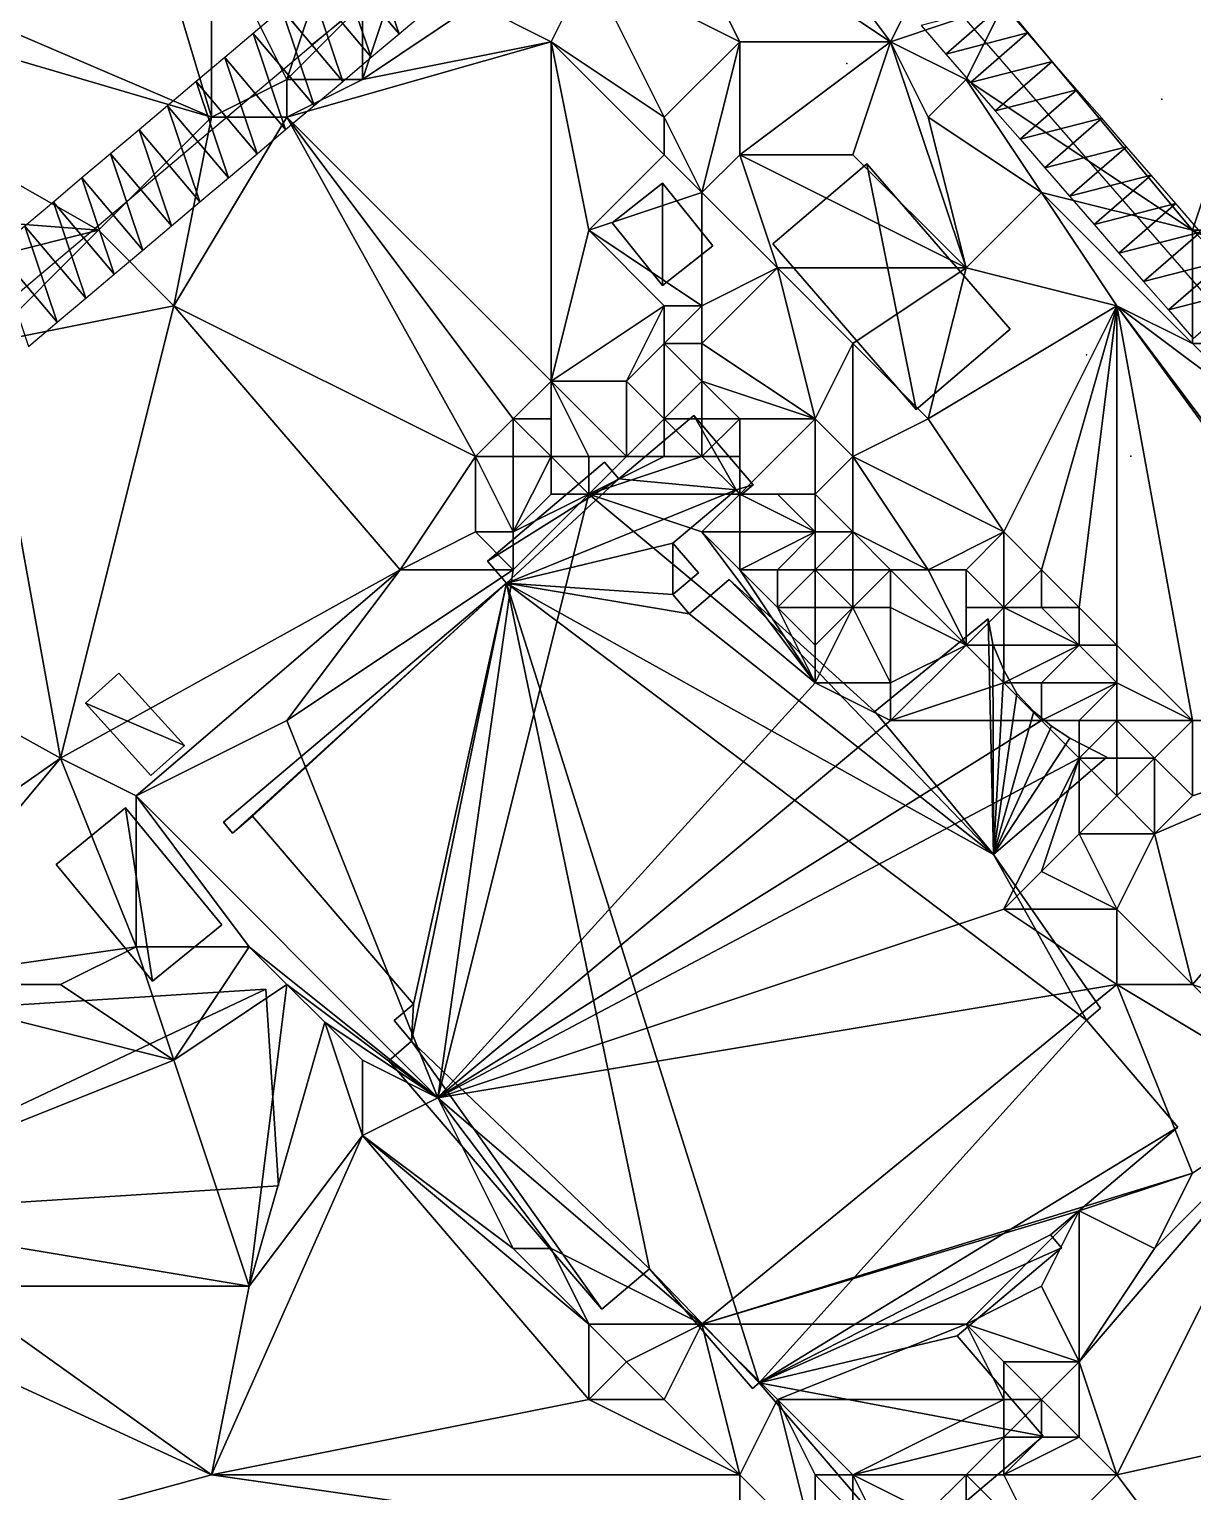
# Model space of a CAD drawing. Header units: metres. Extents: x -1103 to 901, y -902 to 905.
# Drawn here: x -63.7 to -2, y 685.1 to 762.7 of the extents above; entities that cross this region are included whole.
import ezdxf

# ---------------------------------------------------------------- set-up
doc = ezdxf.new("R2010")
doc.units = ezdxf.units.M
for name, color, linetype in [('OSM_BUILDING_FOOTPRINTS', 7, 'CONTINUOUS'), ('OSM_BUILDING_ROOFS', 1, 'CONTINUOUS'), ('OSM_BUILDING_WALLS', 8, 'CONTINUOUS'), ('OSM_ROAD_AXES', 2, 'CONTINUOUS'), ('OSM_ROAD_SURFACE', 9, 'CONTINUOUS'), ('OSM_TERRAIN', 3, 'CONTINUOUS'), ('OSM_TREES', 3, 'CONTINUOUS')]:
    doc.layers.add(name, color=color, linetype=linetype)

msp = doc.modelspace()

# ---------------------------------------------------------------- linework, layer by layer
at = {"layer": 'OSM_BUILDING_FOOTPRINTS'}
for points in [[(-24.241, 751.282, 20.718), (-19.256, 755.528, 20.718), (-11.662, 746.747, 20.718), (-16.647, 742.501, 20.718), (-24.241, 751.282, 20.718)], [(-32.753, 752.387, 19.571), (-30.089, 754.489, 19.571), (-27.425, 751.171, 19.571), (-30.089, 749.07, 19.571), (-32.753, 752.387, 19.571)], [(-51.821, 720.925, 13.681), (-52.882, 720.029, 13.681), (-53.368, 720.604, 13.681), (-38.368, 733.289, 13.681), (-39.374, 734.45, 13.681), (-33.162, 739.703, 13.681), (-32.399, 738.818, 13.681), (-28.431, 742.169, 13.681), (-25.291, 738.497, 13.681), (-25.943, 737.944, 13.681), (-26.187, 738.232, 13.681), (-29.536, 735.401, 13.681), (-28.187, 733.83, 13.681), (-29.547, 732.68, 13.681), (-28.674, 731.652, 13.681), (-26.562, 733.477, 13.681), (-18.836, 726.476, 13.681), (-12.834, 731.397, 13.681), (-12.579, 730.048, 13.681), (-11.993, 728.666, 13.681), (-11.308, 727.427, 13.681), (-10.413, 726.476, 13.681), (-9.462, 725.702, 13.681), (-8.489, 725.061, 13.681), (-6.533, 724.065, 13.681), (-12.546, 718.901, 13.681), (-6.876, 710.75, 13.681), (-7.616, 710.109, 13.681), (-2.763, 704.447, 13.681), (-9.517, 698.729, 13.681), (-8.943, 698.044, 13.681), (-14.47, 693.366, 13.681), (-9.915, 688.057, 13.681), (-17.233, 681.875, 13.681), (-24.96, 690.888, 13.681), (-25.324, 690.579, 13.681), (-30.774, 696.927, 13.681), (-33.305, 694.792, 13.681), (-44.602, 707.963, 13.681), (-43.397, 708.992, 13.681), (-44.326, 710.087, 13.681), (-43.287, 710.96, 13.681), (-51.821, 720.925, 13.681)], [(-58.906, 728.522, 13.535), (-55.435, 724.685, 13.535), (-57.215, 723.092, 13.535), (-60.686, 726.93, 13.535), (-58.906, 728.522, 13.535)], [(-62.233, 718.37, 13.059), (-58.552, 721.367, 13.059), (-53.445, 715.174, 13.059), (-57.126, 712.177, 13.059), (-62.233, 718.37, 13.059)], [(-77.388, 710.087, 12.141), (-51.113, 711.757, 12.141), (-50.45, 701.328, 12.141), (-76.714, 699.658, 12.141), (-77.388, 710.087, 12.141)]]:
    msp.add_polyline3d(points, close=True, dxfattribs=at)
at = {"layer": 'OSM_BUILDING_ROOFS'}
for points in [[(-19.256, 755.528, 30.718), (-24.241, 751.282, 30.718), (-16.647, 742.501, 30.718)], [(-19.256, 755.528, 30.718), (-16.647, 742.501, 30.718), (-11.662, 746.747, 30.718)], [(-30.089, 754.489, 29.571), (-32.753, 752.387, 29.571), (-30.089, 749.07, 29.571)], [(-30.089, 754.489, 29.571), (-30.089, 749.07, 29.571), (-27.425, 751.171, 29.571)], [(-26.187, 738.232, 28.481), (-28.431, 742.169, 28.481), (-32.399, 738.818, 28.481)], [(-26.187, 738.232, 28.481), (-25.291, 738.497, 28.481), (-28.431, 742.169, 28.481)], [(-32.399, 738.818, 28.481), (-33.162, 739.703, 28.481), (-39.374, 734.45, 28.481)], [(-32.399, 738.818, 28.481), (-39.374, 734.45, 28.481), (-38.368, 733.289, 28.481)], [(-38.368, 733.289, 28.481), (-26.187, 738.232, 28.481), (-32.399, 738.818, 28.481)], [(-26.187, 738.232, 28.481), (-25.943, 737.944, 28.481), (-25.291, 738.497, 28.481)], [(-38.368, 733.289, 28.481), (-29.536, 735.401, 28.481), (-26.187, 738.232, 28.481)], [(-38.368, 733.289, 28.481), (-29.547, 732.68, 28.481), (-29.536, 735.401, 28.481)], [(-29.547, 732.68, 28.481), (-28.187, 733.83, 28.481), (-29.536, 735.401, 28.481)], [(-38.368, 733.289, 28.481), (-53.368, 720.604, 28.481), (-52.882, 720.029, 28.481)], [(-38.368, 733.289, 28.481), (-52.882, 720.029, 28.481), (-51.821, 720.925, 28.481)], [(-38.368, 733.289, 28.481), (-51.821, 720.925, 28.481), (-43.287, 710.96, 28.481)], [(-38.368, 733.289, 28.481), (-43.287, 710.96, 28.481), (-43.397, 708.992, 28.481)], [(-38.368, 733.289, 28.481), (-43.397, 708.992, 28.481), (-30.774, 696.927, 28.481)], [(-38.368, 733.289, 28.481), (-30.774, 696.927, 28.481), (-24.96, 690.888, 28.481)], [(-38.368, 733.289, 28.481), (-24.96, 690.888, 28.481), (-7.616, 710.109, 28.481)], [(-38.368, 733.289, 28.481), (-7.616, 710.109, 28.481), (-12.546, 718.901, 28.481)], [(-38.368, 733.289, 28.481), (-12.546, 718.901, 28.481), (-28.674, 731.652, 28.481)], [(-38.368, 733.289, 28.481), (-28.674, 731.652, 28.481), (-29.547, 732.68, 28.481)], [(-12.546, 718.901, 28.481), (-26.562, 733.477, 28.481), (-28.674, 731.652, 28.481)], [(-12.546, 718.901, 28.481), (-18.836, 726.476, 28.481), (-26.562, 733.477, 28.481)], [(-12.546, 718.901, 28.481), (-12.834, 731.397, 28.481), (-18.836, 726.476, 28.481)], [(-12.546, 718.901, 28.481), (-12.579, 730.048, 28.481), (-12.834, 731.397, 28.481)], [(-12.546, 718.901, 28.481), (-11.993, 728.666, 28.481), (-12.579, 730.048, 28.481)], [(-55.435, 724.685, 23.535), (-58.906, 728.522, 23.535), (-60.686, 726.93, 23.535)], [(-12.546, 718.901, 28.481), (-11.308, 727.427, 28.481), (-11.993, 728.666, 28.481)], [(-55.435, 724.685, 23.535), (-60.686, 726.93, 23.535), (-57.215, 723.092, 23.535)], [(-12.546, 718.901, 28.481), (-10.413, 726.476, 28.481), (-11.308, 727.427, 28.481)], [(-12.546, 718.901, 28.481), (-9.462, 725.702, 28.481), (-10.413, 726.476, 28.481)], [(-12.546, 718.901, 28.481), (-8.489, 725.061, 28.481), (-9.462, 725.702, 28.481)], [(-12.546, 718.901, 28.481), (-6.533, 724.065, 28.481), (-8.489, 725.061, 28.481)], [(-58.552, 721.367, 23.059), (-62.233, 718.37, 23.059), (-57.126, 712.177, 23.059)], [(-58.552, 721.367, 23.059), (-57.126, 712.177, 23.059), (-53.445, 715.174, 23.059)], [(-7.616, 710.109, 28.481), (-6.876, 710.75, 28.481), (-12.546, 718.901, 28.481)], [(-51.113, 711.757, 20.541), (-77.388, 710.087, 20.541), (-76.714, 699.658, 20.541)], [(-51.113, 711.757, 20.541), (-76.714, 699.658, 20.541), (-50.45, 701.328, 20.541)], [(-43.287, 710.96, 28.481), (-44.326, 710.087, 28.481), (-43.397, 708.992, 28.481)], [(-24.96, 690.888, 28.481), (-2.763, 704.447, 28.481), (-7.616, 710.109, 28.481)], [(-43.397, 708.992, 28.481), (-44.602, 707.963, 28.481), (-33.305, 694.792, 28.481)], [(-43.397, 708.992, 28.481), (-33.305, 694.792, 28.481), (-30.774, 696.927, 28.481)], [(-24.96, 690.888, 28.481), (-9.517, 698.729, 28.481), (-2.763, 704.447, 28.481)], [(-24.96, 690.888, 28.481), (-8.943, 698.044, 28.481), (-9.517, 698.729, 28.481)], [(-24.96, 690.888, 28.481), (-14.47, 693.366, 28.481), (-8.943, 698.044, 28.481)], [(-3.979, 667.034, 20.564), (32.399, 692.945, 20.564), (28.641, 697.325, 20.564)], [(-3.979, 667.034, 20.564), (28.641, 697.325, 20.564), (18.25, 688.533, 20.564)], [(-30.774, 696.927, 28.481), (-25.324, 690.579, 28.481), (-24.96, 690.888, 28.481)], [(-24.96, 690.888, 28.481), (-9.915, 688.057, 28.481), (-14.47, 693.366, 28.481)], [(-3.979, 667.034, 20.564), (-1.835, 663.971, 20.564), (32.399, 692.945, 20.564)], [(-24.96, 690.888, 28.481), (-17.233, 681.875, 28.481), (-9.915, 688.057, 28.481)], [(17.697, 689.185, 20.564), (-5.881, 669.246, 20.564), (-3.979, 667.034, 20.564)], [(-3.979, 667.034, 20.564), (18.25, 688.533, 20.564), (17.697, 689.185, 20.564)]]:
    msp.add_3dface(points, dxfattribs=at)
at = {"layer": 'OSM_BUILDING_WALLS'}
for points in [[(-19.256, 755.528, 20.718), (-24.241, 751.282, 20.718), (-24.241, 751.282, 30.718)], [(-19.256, 755.528, 20.718), (-24.241, 751.282, 30.718), (-19.256, 755.528, 30.718)], [(-11.662, 746.747, 20.718), (-19.256, 755.528, 20.718), (-19.256, 755.528, 30.718)], [(-11.662, 746.747, 20.718), (-19.256, 755.528, 30.718), (-11.662, 746.747, 30.718)], [(-30.089, 754.489, 19.571), (-32.753, 752.387, 19.571), (-32.753, 752.387, 29.571)], [(-30.089, 754.489, 19.571), (-32.753, 752.387, 29.571), (-30.089, 754.489, 29.571)], [(-27.425, 751.171, 19.571), (-30.089, 754.489, 19.571), (-30.089, 754.489, 29.571)], [(-27.425, 751.171, 19.571), (-30.089, 754.489, 29.571), (-27.425, 751.171, 29.571)], [(-32.753, 752.387, 19.571), (-30.089, 749.07, 19.571), (-30.089, 749.07, 29.571)], [(-32.753, 752.387, 19.571), (-30.089, 749.07, 29.571), (-32.753, 752.387, 29.571)], [(-30.089, 749.07, 19.571), (-27.425, 751.171, 19.571), (-27.425, 751.171, 29.571)], [(-30.089, 749.07, 19.571), (-27.425, 751.171, 29.571), (-30.089, 749.07, 29.571)], [(-24.241, 751.282, 20.718), (-16.647, 742.501, 20.718), (-16.647, 742.501, 30.718)], [(-24.241, 751.282, 20.718), (-16.647, 742.501, 30.718), (-24.241, 751.282, 30.718)], [(-16.647, 742.501, 20.718), (-11.662, 746.747, 20.718), (-11.662, 746.747, 30.718)], [(-16.647, 742.501, 20.718), (-11.662, 746.747, 30.718), (-16.647, 742.501, 30.718)], [(-28.431, 742.169, 13.681), (-32.399, 738.818, 13.681), (-32.399, 738.818, 28.481)], [(-28.431, 742.169, 13.681), (-32.399, 738.818, 28.481), (-28.431, 742.169, 28.481)], [(-25.291, 738.497, 13.681), (-28.431, 742.169, 13.681), (-28.431, 742.169, 28.481)], [(-25.291, 738.497, 13.681), (-28.431, 742.169, 28.481), (-25.291, 738.497, 28.481)], [(-33.162, 739.703, 13.681), (-39.374, 734.45, 13.681), (-39.374, 734.45, 28.481)], [(-33.162, 739.703, 13.681), (-39.374, 734.45, 28.481), (-33.162, 739.703, 28.481)], [(-32.399, 738.818, 13.681), (-33.162, 739.703, 13.681), (-33.162, 739.703, 28.481)], [(-32.399, 738.818, 13.681), (-33.162, 739.703, 28.481), (-32.399, 738.818, 28.481)], [(-25.943, 737.944, 13.681), (-25.291, 738.497, 13.681), (-25.291, 738.497, 28.481)], [(-25.943, 737.944, 13.681), (-25.291, 738.497, 28.481), (-25.943, 737.944, 28.481)], [(-29.536, 735.401, 13.681), (-26.187, 738.232, 13.681), (-26.187, 738.232, 28.481)], [(-29.536, 735.401, 13.681), (-26.187, 738.232, 28.481), (-29.536, 735.401, 28.481)], [(-26.187, 738.232, 13.681), (-25.943, 737.944, 13.681), (-25.943, 737.944, 28.481)], [(-26.187, 738.232, 13.681), (-25.943, 737.944, 28.481), (-26.187, 738.232, 28.481)], [(-28.187, 733.83, 13.681), (-29.536, 735.401, 13.681), (-29.536, 735.401, 28.481)], [(-28.187, 733.83, 13.681), (-29.536, 735.401, 28.481), (-28.187, 733.83, 28.481)], [(-39.374, 734.45, 13.681), (-38.368, 733.289, 13.681), (-38.368, 733.289, 28.481)], [(-39.374, 734.45, 13.681), (-38.368, 733.289, 28.481), (-39.374, 734.45, 28.481)], [(-29.547, 732.68, 13.681), (-28.187, 733.83, 13.681), (-28.187, 733.83, 28.481)], [(-29.547, 732.68, 13.681), (-28.187, 733.83, 28.481), (-29.547, 732.68, 28.481)], [(-38.368, 733.289, 13.681), (-53.368, 720.604, 13.681), (-53.368, 720.604, 28.481)], [(-38.368, 733.289, 13.681), (-53.368, 720.604, 28.481), (-38.368, 733.289, 28.481)], [(-26.562, 733.477, 13.681), (-28.674, 731.652, 13.681), (-28.674, 731.652, 28.481)], [(-26.562, 733.477, 13.681), (-28.674, 731.652, 28.481), (-26.562, 733.477, 28.481)], [(-18.836, 726.476, 13.681), (-26.562, 733.477, 13.681), (-26.562, 733.477, 28.481)], [(-18.836, 726.476, 13.681), (-26.562, 733.477, 28.481), (-18.836, 726.476, 28.481)], [(-28.674, 731.652, 13.681), (-29.547, 732.68, 13.681), (-29.547, 732.68, 28.481)], [(-28.674, 731.652, 13.681), (-29.547, 732.68, 28.481), (-28.674, 731.652, 28.481)], [(-12.834, 731.397, 13.681), (-18.836, 726.476, 13.681), (-18.836, 726.476, 28.481)], [(-12.834, 731.397, 13.681), (-18.836, 726.476, 28.481), (-12.834, 731.397, 28.481)], [(-12.579, 730.048, 13.681), (-12.834, 731.397, 13.681), (-12.834, 731.397, 28.481)], [(-12.579, 730.048, 13.681), (-12.834, 731.397, 28.481), (-12.579, 730.048, 28.481)], [(-11.993, 728.666, 13.681), (-12.579, 730.048, 13.681), (-12.579, 730.048, 28.481)], [(-11.993, 728.666, 13.681), (-12.579, 730.048, 28.481), (-11.993, 728.666, 28.481)], [(-58.906, 728.522, 13.535), (-60.686, 726.93, 13.535), (-60.686, 726.93, 23.535)], [(-58.906, 728.522, 13.535), (-60.686, 726.93, 23.535), (-58.906, 728.522, 23.535)], [(-55.435, 724.685, 13.535), (-58.906, 728.522, 13.535), (-58.906, 728.522, 23.535)], [(-55.435, 724.685, 13.535), (-58.906, 728.522, 23.535), (-55.435, 724.685, 23.535)], [(-11.308, 727.427, 13.681), (-11.993, 728.666, 13.681), (-11.993, 728.666, 28.481)], [(-11.308, 727.427, 13.681), (-11.993, 728.666, 28.481), (-11.308, 727.427, 28.481)], [(-60.686, 726.93, 13.535), (-57.215, 723.092, 13.535), (-57.215, 723.092, 23.535)], [(-60.686, 726.93, 13.535), (-57.215, 723.092, 23.535), (-60.686, 726.93, 23.535)], [(-10.413, 726.476, 13.681), (-11.308, 727.427, 13.681), (-11.308, 727.427, 28.481)], [(-10.413, 726.476, 13.681), (-11.308, 727.427, 28.481), (-10.413, 726.476, 28.481)], [(-9.462, 725.702, 13.681), (-10.413, 726.476, 13.681), (-10.413, 726.476, 28.481)], [(-9.462, 725.702, 13.681), (-10.413, 726.476, 28.481), (-9.462, 725.702, 28.481)], [(-8.489, 725.061, 13.681), (-9.462, 725.702, 13.681), (-9.462, 725.702, 28.481)], [(-8.489, 725.061, 13.681), (-9.462, 725.702, 28.481), (-8.489, 725.061, 28.481)], [(-57.215, 723.092, 13.535), (-55.435, 724.685, 13.535), (-55.435, 724.685, 23.535)], [(-57.215, 723.092, 13.535), (-55.435, 724.685, 23.535), (-57.215, 723.092, 23.535)], [(-6.533, 724.065, 13.681), (-8.489, 725.061, 13.681), (-8.489, 725.061, 28.481)], [(-6.533, 724.065, 13.681), (-8.489, 725.061, 28.481), (-6.533, 724.065, 28.481)], [(-12.546, 718.901, 13.681), (-6.533, 724.065, 13.681), (-6.533, 724.065, 28.481)], [(-12.546, 718.901, 13.681), (-6.533, 724.065, 28.481), (-12.546, 718.901, 28.481)], [(-58.552, 721.367, 13.059), (-62.233, 718.37, 13.059), (-62.233, 718.37, 23.059)], [(-58.552, 721.367, 13.059), (-62.233, 718.37, 23.059), (-58.552, 721.367, 23.059)], [(-53.445, 715.174, 13.059), (-58.552, 721.367, 13.059), (-58.552, 721.367, 23.059)], [(-53.445, 715.174, 13.059), (-58.552, 721.367, 23.059), (-53.445, 715.174, 23.059)], [(-53.368, 720.604, 13.681), (-52.882, 720.029, 13.681), (-52.882, 720.029, 28.481)], [(-53.368, 720.604, 13.681), (-52.882, 720.029, 28.481), (-53.368, 720.604, 28.481)], [(-52.882, 720.029, 13.681), (-51.821, 720.925, 13.681), (-51.821, 720.925, 28.481)], [(-52.882, 720.029, 13.681), (-51.821, 720.925, 28.481), (-52.882, 720.029, 28.481)], [(-51.821, 720.925, 13.681), (-43.287, 710.96, 13.681), (-43.287, 710.96, 28.481)], [(-51.821, 720.925, 13.681), (-43.287, 710.96, 28.481), (-51.821, 720.925, 28.481)], [(-62.233, 718.37, 13.059), (-57.126, 712.177, 13.059), (-57.126, 712.177, 23.059)], [(-62.233, 718.37, 13.059), (-57.126, 712.177, 23.059), (-62.233, 718.37, 23.059)], [(-6.876, 710.75, 13.681), (-12.546, 718.901, 13.681), (-12.546, 718.901, 28.481)], [(-6.876, 710.75, 13.681), (-12.546, 718.901, 28.481), (-6.876, 710.75, 28.481)], [(-57.126, 712.177, 13.059), (-53.445, 715.174, 13.059), (-53.445, 715.174, 23.059)], [(-57.126, 712.177, 13.059), (-53.445, 715.174, 23.059), (-57.126, 712.177, 23.059)], [(-51.113, 711.757, 12.141), (-77.388, 710.087, 12.141), (-77.388, 710.087, 20.541)], [(-51.113, 711.757, 12.141), (-77.388, 710.087, 20.541), (-51.113, 711.757, 20.541)], [(-50.45, 701.328, 12.141), (-51.113, 711.757, 12.141), (-51.113, 711.757, 20.541)], [(-50.45, 701.328, 12.141), (-51.113, 711.757, 20.541), (-50.45, 701.328, 20.541)], [(-43.287, 710.96, 13.681), (-44.326, 710.087, 13.681), (-44.326, 710.087, 28.481)], [(-43.287, 710.96, 13.681), (-44.326, 710.087, 28.481), (-43.287, 710.96, 28.481)], [(-7.616, 710.109, 13.681), (-6.876, 710.75, 13.681), (-6.876, 710.75, 28.481)], [(-7.616, 710.109, 13.681), (-6.876, 710.75, 28.481), (-7.616, 710.109, 28.481)], [(-44.326, 710.087, 13.681), (-43.397, 708.992, 13.681), (-43.397, 708.992, 28.481)], [(-44.326, 710.087, 13.681), (-43.397, 708.992, 28.481), (-44.326, 710.087, 28.481)], [(-2.763, 704.447, 13.681), (-7.616, 710.109, 13.681), (-7.616, 710.109, 28.481)], [(-2.763, 704.447, 13.681), (-7.616, 710.109, 28.481), (-2.763, 704.447, 28.481)], [(-43.397, 708.992, 13.681), (-44.602, 707.963, 13.681), (-44.602, 707.963, 28.481)], [(-43.397, 708.992, 13.681), (-44.602, 707.963, 28.481), (-43.397, 708.992, 28.481)], [(-44.602, 707.963, 13.681), (-33.305, 694.792, 13.681), (-33.305, 694.792, 28.481)], [(-44.602, 707.963, 13.681), (-33.305, 694.792, 28.481), (-44.602, 707.963, 28.481)], [(-9.517, 698.729, 13.681), (-2.763, 704.447, 13.681), (-2.763, 704.447, 28.481)], [(-9.517, 698.729, 13.681), (-2.763, 704.447, 28.481), (-9.517, 698.729, 28.481)], [(-76.714, 699.658, 12.141), (-50.45, 701.328, 12.141), (-50.45, 701.328, 20.541)], [(-76.714, 699.658, 12.141), (-50.45, 701.328, 20.541), (-76.714, 699.658, 20.541)], [(-14.47, 693.366, 13.681), (-8.943, 698.044, 13.681), (-8.943, 698.044, 28.481)], [(-14.47, 693.366, 13.681), (-8.943, 698.044, 28.481), (-14.47, 693.366, 28.481)], [(-8.943, 698.044, 13.681), (-9.517, 698.729, 13.681), (-9.517, 698.729, 28.481)], [(-8.943, 698.044, 13.681), (-9.517, 698.729, 28.481), (-8.943, 698.044, 28.481)], [(-33.305, 694.792, 13.681), (-30.774, 696.927, 13.681), (-30.774, 696.927, 28.481)], [(-33.305, 694.792, 13.681), (-30.774, 696.927, 28.481), (-33.305, 694.792, 28.481)], [(-30.774, 696.927, 13.681), (-25.324, 690.579, 13.681), (-25.324, 690.579, 28.481)], [(-30.774, 696.927, 13.681), (-25.324, 690.579, 28.481), (-30.774, 696.927, 28.481)], [(-9.915, 688.057, 13.681), (-14.47, 693.366, 13.681), (-14.47, 693.366, 28.481)], [(-9.915, 688.057, 13.681), (-14.47, 693.366, 28.481), (-9.915, 688.057, 28.481)], [(-25.324, 690.579, 13.681), (-24.96, 690.888, 13.681), (-24.96, 690.888, 28.481)], [(-25.324, 690.579, 13.681), (-24.96, 690.888, 28.481), (-25.324, 690.579, 28.481)], [(-24.96, 690.888, 13.681), (-17.233, 681.875, 13.681), (-17.233, 681.875, 28.481)], [(-24.96, 690.888, 13.681), (-17.233, 681.875, 28.481), (-24.96, 690.888, 28.481)], [(17.697, 689.185, 10.564), (-5.881, 669.246, 10.564), (-5.881, 669.246, 20.564)], [(17.697, 689.185, 10.564), (-5.881, 669.246, 20.564), (17.697, 689.185, 20.564)], [(-17.233, 681.875, 13.681), (-9.915, 688.057, 13.681), (-9.915, 688.057, 28.481)], [(-17.233, 681.875, 13.681), (-9.915, 688.057, 28.481), (-17.233, 681.875, 28.481)]]:
    msp.add_3dface(points, dxfattribs=at)
at = {"layer": 'OSM_ROAD_AXES'}
for points in [[(122.704, 900, 14.924), (119.46, 899.394, 14.933), (106.482, 892.704, 14.527), (74.459, 865.687, 12.272), (60.41, 853.832, 10.881), (51.611, 846.411, 10.251), (47.432, 842.883, 10.112), (37.119, 834.18, 9.665), (-27.977, 779.25, 22.168), (-47.145, 763.081, 20.766), (-119.813, 701.759, 11.666), (-283.232, 563.809, 11.554), (-361.261, 499.721, 16.837), (-381.478, 480.954, 12.537), (-457.418, 416.977, 14.011)], [(-27.977, 779.25, 22.168), (76.88, 658.585, 15.214)]]:
    msp.add_polyline3d(points, dxfattribs=at)
at = {"layer": 'OSM_ROAD_SURFACE'}
for points in [[(-45.808, 767.48, 21.216), (-47.282, 766.236, 20.529), (-44.058, 762.414, 20.893)], [(-45.808, 767.48, 21.216), (-44.058, 762.414, 20.893), (-42.584, 763.658, 21.332)], [(-47.282, 766.236, 20.529), (-48.757, 764.992, 20.099), (-45.533, 761.171, 20.454)], [(-47.282, 766.236, 20.529), (-45.533, 761.171, 20.454), (-44.058, 762.414, 20.893)], [(-48.757, 764.992, 20.099), (-50.271, 763.715, 19.979), (-47.046, 759.893, 20.085)], [(-48.757, 764.992, 20.099), (-47.046, 759.893, 20.085), (-45.533, 761.171, 20.454)], [(-45.585, 764.334, 21.239), (-49.948, 763.377, 20.001), (-48.704, 761.829, 20.311)], [(-16.38, 762.855, 25.308), (-15.069, 761.346, 25.324), (-12.05, 763.97, 25.416)], [(-15.069, 761.346, 25.324), (-10.739, 762.462, 25.333), (-12.05, 763.97, 25.416)], [(-50.271, 763.715, 19.979), (-51.785, 762.437, 19.752), (-48.56, 758.616, 19.569)], [(-50.271, 763.715, 19.979), (-48.56, 758.616, 19.569), (-47.046, 759.893, 20.085)], [(-51.785, 762.437, 19.752), (-53.299, 761.159, 19.228), (-50.074, 757.338, 19.144)], [(-51.785, 762.437, 19.752), (-50.074, 757.338, 19.144), (-48.56, 758.616, 19.569)], [(-15.069, 761.346, 25.324), (-13.758, 759.838, 25.327), (-10.739, 762.462, 25.333)], [(-13.758, 759.838, 25.327), (-9.428, 760.954, 25.249), (-10.739, 762.462, 25.333)], [(-53.299, 761.159, 19.228), (-54.813, 759.882, 18.715), (-51.588, 756.061, 18.793)], [(-53.299, 761.159, 19.228), (-51.588, 756.061, 18.793), (-50.074, 757.338, 19.144)], [(-13.758, 759.838, 25.327), (-12.448, 758.33, 25.208), (-9.428, 760.954, 25.249)], [(-12.448, 758.33, 25.208), (-8.118, 759.445, 25.166), (-9.428, 760.954, 25.249)], [(-54.813, 759.882, 18.715), (-56.327, 758.604, 18.551), (-53.102, 754.783, 18.445)], [(-54.813, 759.882, 18.715), (-53.102, 754.783, 18.445), (-51.588, 756.061, 18.793)], [(-12.448, 758.33, 25.208), (-11.137, 756.822, 25.089), (-8.118, 759.445, 25.166)], [(-11.137, 756.822, 25.089), (-6.807, 757.937, 25.084), (-8.118, 759.445, 25.166)], [(-56.327, 758.604, 18.551), (-57.841, 757.327, 18.251), (-54.616, 753.506, 18.096)], [(-56.327, 758.604, 18.551), (-54.616, 753.506, 18.096), (-53.102, 754.783, 18.445)], [(-11.137, 756.822, 25.089), (-9.826, 755.313, 24.97), (-6.807, 757.937, 25.084)], [(-9.826, 755.313, 24.97), (-5.496, 756.429, 25.001), (-6.807, 757.937, 25.084)], [(-57.841, 757.327, 18.251), (-59.355, 756.049, 17.952), (-56.13, 752.228, 17.79)], [(-57.841, 757.327, 18.251), (-56.13, 752.228, 17.79), (-54.616, 753.506, 18.096)], [(-9.826, 755.313, 24.97), (-8.516, 753.805, 24.851), (-5.496, 756.429, 25.001)], [(-8.516, 753.805, 24.851), (-4.186, 754.92, 24.918), (-5.496, 756.429, 25.001)], [(-59.355, 756.049, 17.952), (-60.868, 754.772, 17.652), (-57.644, 750.95, 17.495)], [(-59.355, 756.049, 17.952), (-57.644, 750.95, 17.495), (-56.13, 752.228, 17.79)], [(-60.868, 754.772, 17.652), (-62.382, 753.494, 17.353), (-59.158, 749.673, 17.257)], [(-60.868, 754.772, 17.652), (-59.158, 749.673, 17.257), (-57.644, 750.95, 17.495)], [(-8.516, 753.805, 24.851), (-7.205, 752.297, 24.772), (-4.186, 754.92, 24.918)], [(-7.205, 752.297, 24.772), (-2.875, 753.412, 24.836), (-4.186, 754.92, 24.918)], [(-62.382, 753.494, 17.353), (-63.896, 752.217, 17.181), (-60.672, 748.395, 17.068)], [(-62.382, 753.494, 17.353), (-60.672, 748.395, 17.068), (-59.158, 749.673, 17.257)], [(-7.205, 752.297, 24.772), (-5.894, 750.788, 24.701), (-2.875, 753.412, 24.836)], [(-5.894, 750.788, 24.701), (-1.564, 751.904, 24.766), (-2.875, 753.412, 24.836)], [(-63.896, 752.217, 17.181), (-65.41, 750.939, 16.951), (-62.186, 747.118, 16.879)], [(-63.896, 752.217, 17.181), (-62.186, 747.118, 16.879), (-60.672, 748.395, 17.068)], [(-5.894, 750.788, 24.701), (-4.583, 749.28, 24.629), (-1.564, 751.904, 24.766)], [(-4.583, 749.28, 24.629), (-0.253, 750.395, 24.598), (-1.564, 751.904, 24.766)], [(-65.41, 750.939, 16.951), (-63.699, 745.84, 16.714), (-62.186, 747.118, 16.879)], [(-4.583, 749.28, 24.629), (-3.273, 747.772, 24.558), (-0.253, 750.395, 24.598)], [(-3.273, 747.772, 24.558), (1.057, 748.887, 24.44), (-0.253, 750.395, 24.598)], [(-3.273, 747.772, 24.558), (-1.962, 746.263, 24.484), (1.057, 748.887, 24.44)]]:
    msp.add_3dface(points, dxfattribs=at)
at = {"layer": 'OSM_TERRAIN'}
for points in [[(-54, 758, 18.678), (-60, 778, 18.805), (-82, 770, 16.296)], [(-54, 758, 18.678), (-54, 768, 19.682), (-60, 778, 18.805)], [(-88, 768, 16.227), (-54, 758, 18.678), (-82, 770, 16.296)], [(-34, 766, 23.152), (-26, 762, 23.975), (-30, 770, 23.728)], [(-26, 762, 23.975), (-18, 762, 25.211), (-30, 770, 23.728)], [(-30, 770, 23.728), (-18, 762, 25.211), (-24, 770, 24.595)], [(-18, 762, 25.211), (-14, 770, 25.416), (-24, 770, 24.595)], [(-18, 762, 25.211), (-12, 764, 25.368), (-14, 770, 25.416)], [(-86, 754, 15.731), (-60, 752, 17.387), (-88, 768, 16.227)], [(-60, 752, 17.387), (-54, 758, 18.678), (-88, 768, 16.227)], [(-54, 758, 18.678), (-50, 760, 19.924), (-54, 768, 19.682)], [(-54, 768, 19.682), (-50, 760, 19.924), (-48, 766, 20.111)], [(-50, 760, 19.924), (-46, 764, 21.137), (-48, 766, 20.111)], [(-46, 764, 21.137), (-46, 760, 20.128), (-44, 766, 21.484)], [(-46, 760, 20.128), (-40, 764, 21.726), (-44, 766, 21.484)], [(-36, 762, 22.373), (-34, 766, 23.152), (-40, 764, 21.726)], [(-30, 758, 22.58), (-34, 766, 23.152), (-36, 762, 22.373)], [(-30, 758, 22.58), (-26, 762, 23.975), (-34, 766, 23.152)], [(-46, 760, 20.128), (-46, 764, 21.137), (-50, 760, 19.924)], [(-46, 760, 20.128), (-36, 762, 22.373), (-40, 764, 21.726)], [(-14, 760, 25.289), (-12, 764, 25.368), (-18, 762, 25.211)], [(-14, 760, 25.289), (-2, 752, 24.7), (-12, 764, 25.368)], [(-2, 752, 24.7), (2, 764, 25.671), (-12, 764, 25.368)], [(-2, 752, 24.7), (2, 752, 25.009), (2, 764, 25.671)], [(-50, 758, 19.182), (-36, 744, 19.535), (-36, 762, 22.373)], [(-50, 758, 19.182), (-36, 762, 22.373), (-46, 760, 20.128)], [(-36, 744, 19.535), (-34, 752, 21.479), (-36, 762, 22.373)], [(-34, 752, 21.479), (-30, 756, 21.931), (-36, 762, 22.373)], [(-30, 756, 21.931), (-30, 758, 22.58), (-36, 762, 22.373)], [(-28, 754, 21.894), (-26, 762, 23.975), (-30, 758, 22.58)], [(-28, 754, 21.894), (-26, 756, 23.023), (-26, 762, 23.975)], [(-26, 756, 23.023), (-20, 756, 23.134), (-18, 762, 25.211)], [(-26, 762, 23.975), (-26, 756, 23.023), (-18, 762, 25.211)], [(-20, 756, 23.134), (-14, 750, 22.985), (-18, 762, 25.211)], [(-14, 750, 22.985), (-16, 758, 24.696), (-18, 762, 25.211)], [(-16, 758, 24.696), (-14, 760, 25.289), (-18, 762, 25.211)], [(-50, 758, 19.182), (-50, 760, 19.924), (-54, 758, 18.678)], [(-50, 758, 19.182), (-46, 760, 20.128), (-50, 760, 19.924)], [(-10, 754, 24.805), (-14, 760, 25.289), (-16, 758, 24.696)], [(-10, 754, 24.805), (-2, 752, 24.7), (-14, 760, 25.289)], [(-56, 748, 17.194), (-54, 758, 18.678), (-60, 752, 17.387)], [(-56, 748, 17.194), (-40, 740, 18.405), (-50, 758, 19.182)], [(-56, 748, 17.194), (-50, 758, 19.182), (-54, 758, 18.678)], [(-40, 740, 18.405), (-38, 742, 18.95), (-50, 758, 19.182)], [(-38, 742, 18.95), (-36, 744, 19.535), (-50, 758, 19.182)], [(-30, 756, 21.931), (-28, 754, 21.894), (-30, 758, 22.58)], [(-10, 754, 24.805), (-16, 758, 24.696), (-14, 750, 22.985)], [(-34, 752, 21.479), (-28, 754, 21.894), (-30, 756, 21.931)], [(-24, 750, 22.817), (-26, 756, 23.023), (-28, 754, 21.894)], [(-24, 750, 22.817), (-14, 750, 22.985), (-26, 756, 23.023)], [(-26, 756, 23.023), (-14, 750, 22.985), (-20, 756, 23.134)], [(-76, 748, 15.869), (-60, 752, 17.387), (-86, 754, 15.731)], [(-34, 752, 21.479), (-28, 748, 21.52), (-28, 754, 21.894)], [(-28, 748, 21.52), (-24, 750, 22.817), (-28, 754, 21.894)], [(-6, 748, 24.333), (-10, 754, 24.805), (-14, 750, 22.985)], [(-6, 748, 24.333), (-2, 746, 24.424), (-10, 754, 24.805)], [(-10, 754, 24.805), (-2, 746, 24.424), (-2, 752, 24.7)], [(-76, 748, 15.869), (-66, 746, 16.551), (-60, 752, 17.387)], [(-66, 746, 16.551), (-56, 748, 17.194), (-60, 752, 17.387)], [(-36, 744, 19.535), (-30, 748, 21.501), (-34, 752, 21.479)], [(-30, 748, 21.501), (-28, 748, 21.52), (-34, 752, 21.479)], [(-2, 746, 24.424), (4, 746, 24.096), (-2, 752, 24.7)], [(4, 746, 24.096), (6, 748, 24.566), (-2, 752, 24.7)], [(-2, 752, 24.7), (6, 748, 24.566), (2, 752, 25.009)], [(-22, 742, 21.18), (-24, 750, 22.817), (-28, 746, 20.938)], [(-28, 746, 20.938), (-24, 750, 22.817), (-28, 748, 21.52)], [(-22, 742, 21.18), (-20, 746, 22.877), (-24, 750, 22.817)], [(-20, 746, 22.877), (-14, 750, 22.985), (-24, 750, 22.817)], [(-20, 746, 22.877), (-16, 742, 22.722), (-14, 750, 22.985)], [(-16, 742, 22.722), (-6, 748, 24.333), (-14, 750, 22.985)], [(-62, 724, 15.514), (-56, 748, 17.194), (-66, 746, 16.551)], [(-62, 724, 15.514), (-44, 734, 17.228), (-56, 748, 17.194)], [(-44, 734, 17.228), (-40, 740, 18.405), (-56, 748, 17.194)], [(-32, 744, 19.81), (-30, 748, 21.501), (-36, 744, 19.535)], [(-32, 744, 19.81), (-30, 746, 20.968), (-30, 748, 21.501)], [(-30, 746, 20.968), (-28, 746, 20.938), (-28, 748, 21.52)], [(-30, 746, 20.968), (-28, 748, 21.52), (-30, 748, 21.501)], [(-12, 736, 21.102), (-6, 748, 24.333), (-16, 742, 22.722)], [(-10, 734, 20.704), (-6, 748, 24.333), (-12, 736, 21.102)], [(-8, 732, 20.676), (-6, 748, 24.333), (-10, 734, 20.704)], [(-6, 730, 20.462), (-6, 748, 24.333), (-8, 732, 20.676)], [(-2, 726, 20.037), (-6, 748, 24.333), (-6, 730, 20.462)], [(-2, 726, 20.037), (10, 726, 20.745), (-6, 748, 24.333)], [(10, 726, 20.745), (6, 732, 21.801), (-6, 748, 24.333)], [(6, 732, 21.801), (2, 742, 23.849), (-6, 748, 24.333)], [(-6, 748, 24.333), (2, 742, 23.849), (-2, 746, 24.424)], [(-80, 734, 15.18), (-62, 724, 15.514), (-66, 746, 16.551)], [(-30, 742, 16.925), (-30, 746, 20.968), (-32, 744, 19.81)], [(-30, 742, 16.925), (-28, 744, 18.231), (-30, 746, 20.968)], [(-28, 744, 18.231), (-28, 746, 20.938), (-30, 746, 20.968)], [(-28, 744, 18.231), (-22, 742, 21.18), (-28, 746, 20.938)], [(-22, 742, 21.18), (-20, 740, 21.042), (-20, 746, 22.877)], [(-20, 740, 21.042), (-16, 742, 22.722), (-20, 746, 22.877)], [(2, 742, 23.849), (4, 746, 24.096), (-2, 746, 24.424)], [(-38, 742, 18.95), (-36, 742, 18.887), (-36, 744, 19.535)], [(-36, 740, 17.51), (-34, 740, 16.637), (-36, 744, 19.535)], [(-36, 740, 17.51), (-36, 744, 19.535), (-36, 742, 18.887)], [(-34, 740, 16.637), (-32, 740, 16.585), (-36, 744, 19.535)], [(-36, 744, 19.535), (-32, 740, 16.585), (-32, 744, 19.81)], [(-32, 740, 16.585), (-30, 742, 16.925), (-32, 744, 19.81)], [(-30, 742, 16.925), (-28, 742, 16.273), (-28, 744, 18.231)], [(-28, 742, 16.273), (-26, 742, 18.027), (-28, 744, 18.231)], [(-26, 742, 18.027), (-22, 742, 21.18), (-28, 744, 18.231)], [(-40, 740, 18.405), (-38, 740, 18.224), (-38, 742, 18.95)], [(-38, 740, 18.224), (-36, 740, 17.51), (-38, 742, 18.95)], [(-36, 740, 17.51), (-36, 742, 18.887), (-38, 742, 18.95)], [(-32, 740, 16.585), (-30, 740, 16.039), (-30, 742, 16.925)], [(-30, 740, 16.039), (-28, 740, 16.039), (-30, 742, 16.925)], [(-28, 740, 16.039), (-28, 742, 16.273), (-30, 742, 16.925)], [(-28, 740, 16.039), (-26, 740, 16.499), (-26, 742, 18.027)], [(-28, 740, 16.039), (-26, 742, 18.027), (-28, 742, 16.273)], [(-22, 738, 19.648), (-22, 742, 21.18), (-26, 738, 16.046)], [(-26, 740, 16.499), (-26, 738, 16.046), (-26, 742, 18.027)], [(-26, 738, 16.046), (-22, 742, 21.18), (-26, 742, 18.027)], [(-22, 738, 19.648), (-20, 740, 21.042), (-22, 742, 21.18)], [(-20, 740, 21.042), (-12, 736, 21.102), (-16, 742, 22.722)], [(-44, 734, 17.228), (-40, 736, 16.752), (-40, 740, 18.405)], [(-40, 736, 16.752), (-38, 736, 16.188), (-40, 740, 18.405)], [(-38, 736, 16.188), (-38, 740, 18.224), (-40, 740, 18.405)], [(-38, 736, 16.188), (-36, 738, 16.377), (-36, 740, 17.51)], [(-38, 736, 16.188), (-36, 740, 17.51), (-38, 740, 18.224)], [(-36, 738, 16.377), (-34, 738, 16.039), (-36, 740, 17.51)], [(-34, 738, 16.039), (-34, 740, 16.637), (-36, 740, 17.51)], [(-34, 738, 16.039), (-32, 740, 16.585), (-34, 740, 16.637)], [(-34, 738, 16.039), (-30, 740, 16.039), (-32, 740, 16.585)], [(-34, 738, 16.039), (-26, 738, 16.046), (-28, 740, 16.039)], [(-34, 738, 16.039), (-28, 740, 16.039), (-30, 740, 16.039)], [(-26, 738, 16.046), (-26, 740, 16.499), (-28, 740, 16.039)], [(-20, 736, 20.218), (-20, 740, 21.042), (-22, 738, 19.648)], [(-20, 736, 20.218), (-16, 734, 20.255), (-20, 740, 21.042)], [(-16, 734, 20.255), (-12, 736, 21.102), (-20, 740, 21.042)], [(-42, 706, 16.039), (-34, 738, 16.039), (-38, 734, 16.039)], [(-42, 706, 16.039), (-22, 728, 16.039), (-34, 738, 16.039)], [(-38, 734, 16.039), (-34, 738, 16.039), (-38, 736, 16.188)], [(-38, 736, 16.188), (-34, 738, 16.039), (-36, 738, 16.377)], [(-22, 728, 16.039), (-28, 736, 16.465), (-34, 738, 16.039)], [(-28, 736, 16.465), (-26, 738, 16.046), (-34, 738, 16.039)], [(-28, 736, 16.465), (-26, 736, 17.608), (-26, 738, 16.046)], [(-26, 736, 17.608), (-22, 736, 19.974), (-26, 738, 16.046)], [(-22, 736, 19.974), (-24, 738, 17.45), (-26, 738, 16.046)], [(-24, 738, 17.45), (-22, 738, 19.648), (-26, 738, 16.046)], [(-22, 736, 19.974), (-22, 738, 19.648), (-24, 738, 17.45)], [(-22, 736, 19.974), (-20, 736, 20.218), (-22, 738, 19.648)], [(-38, 734, 16.039), (-40, 736, 16.752), (-44, 734, 17.228)], [(-38, 734, 16.039), (-38, 736, 16.188), (-40, 736, 16.752)], [(-22, 728, 16.039), (-26, 734, 16.625), (-28, 736, 16.465)], [(-26, 734, 16.625), (-26, 736, 17.608), (-28, 736, 16.465)], [(-26, 734, 16.625), (-24, 734, 17.777), (-22, 736, 19.974)], [(-26, 734, 16.625), (-22, 736, 19.974), (-26, 736, 17.608)], [(-24, 734, 17.777), (-22, 734, 19.088), (-22, 736, 19.974)], [(-22, 734, 19.088), (-20, 734, 19.807), (-20, 736, 20.218)], [(-22, 734, 19.088), (-20, 736, 20.218), (-22, 736, 19.974)], [(-20, 734, 19.807), (-18, 734, 20.031), (-20, 736, 20.218)], [(-18, 734, 20.031), (-16, 734, 20.255), (-20, 736, 20.218)], [(-14, 734, 19.197), (-12, 736, 21.102), (-16, 734, 20.255)], [(-12, 732, 17.124), (-12, 736, 21.102), (-14, 734, 19.197)], [(-12, 732, 17.124), (-10, 734, 20.704), (-12, 736, 21.102)], [(-82, 710, 13.653), (-62, 724, 15.514), (-80, 734, 15.18)], [(-58, 722, 15.309), (-44, 734, 17.228), (-62, 724, 15.514)], [(-58, 722, 15.309), (-50, 726, 16.071), (-44, 734, 17.228)], [(-50, 726, 16.071), (-42, 706, 16.039), (-38, 734, 16.039)], [(-50, 726, 16.071), (-38, 734, 16.039), (-44, 734, 17.228)], [(-22, 728, 16.039), (-24, 732, 16.494), (-26, 734, 16.625)], [(-24, 732, 16.494), (-24, 734, 17.777), (-26, 734, 16.625)], [(-24, 732, 16.494), (-22, 732, 17.581), (-22, 734, 19.088)], [(-24, 732, 16.494), (-22, 734, 19.088), (-24, 734, 17.777)], [(-22, 732, 17.581), (-20, 732, 18.819), (-22, 734, 19.088)], [(-20, 732, 18.819), (-20, 734, 19.807), (-22, 734, 19.088)], [(-20, 732, 18.819), (-18, 732, 19.384), (-18, 734, 20.031)], [(-20, 732, 18.819), (-18, 734, 20.031), (-20, 734, 19.807)], [(-18, 732, 19.384), (-14, 730, 16.039), (-18, 734, 20.031)], [(-14, 730, 16.039), (-16, 734, 20.255), (-18, 734, 20.031)], [(-14, 730, 16.039), (-14, 734, 19.197), (-16, 734, 20.255)], [(-14, 730, 16.039), (-14, 732, 17.247), (-14, 734, 19.197)], [(-14, 732, 17.247), (-12, 732, 17.124), (-14, 734, 19.197)], [(-12, 732, 17.124), (-10, 732, 19.245), (-10, 734, 20.704)], [(-10, 732, 19.245), (-8, 732, 20.676), (-10, 734, 20.704)], [(-22, 728, 16.039), (-22, 730, 16.373), (-24, 732, 16.494)], [(-22, 730, 16.373), (-22, 732, 17.581), (-24, 732, 16.494)], [(-22, 728, 16.039), (-20, 732, 18.819), (-22, 730, 16.373)], [(-22, 728, 16.039), (-18, 728, 16.485), (-20, 732, 18.819)], [(-22, 730, 16.373), (-20, 732, 18.819), (-22, 732, 17.581)], [(-18, 728, 16.485), (-18, 732, 19.384), (-20, 732, 18.819)], [(-18, 728, 16.485), (-14, 730, 16.039), (-18, 732, 19.384)], [(-14, 730, 16.039), (-12, 730, 16.527), (-12, 732, 17.124)], [(-14, 730, 16.039), (-12, 732, 17.124), (-14, 732, 17.247)], [(-12, 730, 16.527), (-8, 730, 20.252), (-12, 732, 17.124)], [(-8, 730, 20.252), (-10, 732, 19.245), (-12, 732, 17.124)], [(-8, 730, 20.252), (-8, 732, 20.676), (-10, 732, 19.245)], [(-8, 730, 20.252), (-6, 730, 20.462), (-8, 732, 20.676)], [(-18, 726, 16.039), (-14, 730, 16.039), (-18, 728, 16.485)], [(-18, 726, 16.039), (-12, 728, 16.039), (-14, 730, 16.039)], [(-12, 728, 16.039), (-12, 730, 16.527), (-14, 730, 16.039)], [(-12, 728, 16.039), (-10, 728, 17.243), (-8, 730, 20.252)], [(-12, 728, 16.039), (-8, 730, 20.252), (-12, 730, 16.527)], [(-10, 728, 17.243), (-6, 728, 19.788), (-8, 730, 20.252)], [(-6, 728, 19.788), (-6, 730, 20.462), (-8, 730, 20.252)], [(-6, 728, 19.788), (-2, 726, 20.037), (-6, 730, 20.462)], [(-42, 706, 16.039), (-18, 726, 16.039), (-22, 728, 16.039)], [(-18, 726, 16.039), (-18, 728, 16.485), (-22, 728, 16.039)], [(-18, 726, 16.039), (-10, 726, 16.039), (-12, 728, 16.039)], [(-10, 726, 16.039), (-10, 728, 17.243), (-12, 728, 16.039)], [(-10, 726, 16.039), (-8, 726, 16.926), (-6, 728, 19.788)], [(-10, 726, 16.039), (-6, 728, 19.788), (-10, 728, 17.243)], [(-8, 726, 16.926), (-6, 726, 17.797), (-6, 728, 19.788)], [(-6, 726, 17.797), (-2, 726, 20.037), (-6, 728, 19.788)], [(-58, 722, 15.309), (-42, 706, 16.039), (-50, 726, 16.071)], [(-42, 706, 16.039), (-8, 724, 16.039), (-10, 726, 16.039)], [(-42, 706, 16.039), (-10, 726, 16.039), (-18, 726, 16.039)], [(-8, 724, 16.039), (-8, 726, 16.926), (-10, 726, 16.039)], [(-8, 724, 16.039), (-6, 724, 16.463), (-6, 726, 17.797)], [(-8, 724, 16.039), (-6, 726, 17.797), (-8, 726, 16.926)], [(-6, 724, 16.463), (-4, 724, 18.17), (-6, 726, 17.797)], [(-4, 724, 18.17), (-2, 726, 20.037), (-6, 726, 17.797)], [(-4, 720, 18.556), (-2, 712, 17.096), (10, 726, 20.745)], [(-4, 720, 18.556), (10, 726, 20.745), (-2, 722, 19.189)], [(-2, 722, 19.189), (-2, 726, 20.037), (-4, 724, 18.17)], [(-2, 712, 17.096), (26, 702, 15.087), (10, 726, 20.745)], [(-2, 722, 19.189), (10, 726, 20.745), (-2, 726, 20.037)], [(-72, 712, 14.285), (-62, 724, 15.514), (-82, 710, 13.653)], [(-72, 712, 14.285), (-58, 714, 15.207), (-62, 724, 15.514)], [(-58, 714, 15.207), (-58, 722, 15.309), (-62, 724, 15.514)], [(-42, 706, 16.039), (-12, 716, 16.039), (-8, 724, 16.039)], [(-12, 716, 16.039), (-10, 718, 16.615), (-8, 724, 16.039)], [(-10, 718, 16.615), (-8, 720, 17.155), (-8, 724, 16.039)], [(-8, 720, 17.155), (-6, 722, 17.346), (-8, 724, 16.039)], [(-6, 722, 17.346), (-6, 724, 16.463), (-8, 724, 16.039)], [(-4, 720, 18.556), (-4, 724, 18.17), (-6, 722, 17.346)], [(-6, 722, 17.346), (-4, 724, 18.17), (-6, 724, 16.463)], [(-4, 720, 18.556), (-2, 722, 19.189), (-4, 724, 18.17)], [(-58, 714, 15.207), (-52, 714, 15.038), (-58, 722, 15.309)], [(-52, 714, 15.038), (-42, 706, 16.039), (-58, 722, 15.309)], [(-8, 720, 17.155), (-4, 720, 18.556), (-6, 722, 17.346)], [(-10, 718, 16.615), (-6, 716, 17.395), (-8, 720, 17.155)], [(-6, 716, 17.395), (-4, 720, 18.556), (-8, 720, 17.155)], [(-6, 716, 17.395), (-2, 712, 17.096), (-4, 720, 18.556)], [(-12, 716, 16.039), (-6, 716, 17.395), (-10, 718, 16.615)], [(-6, 712, 16.27), (-12, 716, 16.039), (-42, 706, 16.039)], [(-12, 716, 16.039), (-6, 712, 16.27), (-6, 716, 17.395)], [(-6, 712, 16.27), (-2, 712, 17.096), (-6, 716, 17.395)], [(-72, 712, 14.285), (-62, 712, 14.44), (-58, 714, 15.207)], [(-56, 708, 14.302), (-58, 714, 15.207), (-62, 712, 14.44)], [(-58, 714, 15.207), (-56, 708, 14.302), (-52, 714, 15.038)], [(-56, 708, 14.302), (-50, 712, 14.539), (-52, 714, 15.038)], [(-50, 712, 14.539), (-42, 706, 16.039), (-52, 714, 15.038)], [(-76, 700, 14.302), (-56, 708, 14.302), (-72, 712, 14.285)], [(-56, 708, 14.302), (-62, 712, 14.44), (-72, 712, 14.285)], [(-52, 696, 14.25), (-50, 712, 14.539), (-56, 708, 14.302)], [(-52, 696, 14.25), (-48, 710, 14.932), (-50, 712, 14.539)], [(-50, 712, 14.539), (-48, 710, 14.932), (-42, 706, 16.039)], [(-28, 694, 16.039), (-6, 712, 16.27), (-42, 706, 16.039)], [(-28, 694, 16.039), (-2, 702, 15.734), (-6, 712, 16.27)], [(-2, 702, 15.734), (4, 706, 16.299), (-6, 712, 16.27)], [(-6, 712, 16.27), (4, 706, 16.299), (-2, 712, 17.096)], [(-2, 712, 17.096), (4, 706, 16.299), (26, 702, 15.087)], [(-46, 704, 14.796), (-48, 710, 14.932), (-52, 696, 14.25)], [(-46, 704, 14.796), (-46, 708, 15.635), (-48, 710, 14.932)], [(-46, 708, 15.635), (-42, 706, 16.039), (-48, 710, 14.932)], [(-76, 700, 14.302), (-52, 696, 14.25), (-56, 708, 14.302)], [(-46, 704, 14.796), (-42, 706, 16.039), (-46, 708, 15.635)], [(-38, 698, 15.418), (-42, 706, 16.039), (-46, 704, 14.796)], [(-38, 698, 15.418), (-36, 698, 16.039), (-42, 706, 16.039)], [(-36, 698, 16.039), (-28, 694, 16.039), (-42, 706, 16.039)], [(-6, 686, 13.643), (4, 706, 16.299), (-8, 692, 14.122)], [(-8, 692, 14.122), (4, 706, 16.299), (-4, 698, 14.879)], [(-6, 686, 13.643), (12, 690, 13.37), (4, 706, 16.299)], [(-4, 698, 14.879), (4, 706, 16.299), (-2, 702, 15.734)], [(-52, 696, 14.25), (-54, 686, 13.991), (-46, 704, 14.796)], [(-54, 686, 13.991), (-34, 690, 14.023), (-46, 704, 14.796)], [(-34, 690, 14.023), (-34, 694, 15.54), (-46, 704, 14.796)], [(-46, 704, 14.796), (-34, 694, 15.54), (-38, 698, 15.418)], [(-28, 694, 16.039), (-8, 700, 16.036), (-2, 702, 15.734)], [(-4, 698, 14.879), (-2, 702, 15.734), (-8, 700, 16.036)], [(-68, 696, 13.625), (-52, 696, 14.25), (-76, 700, 14.302)], [(-14, 694, 16.039), (-8, 700, 16.036), (-28, 694, 16.039)], [(-14, 694, 16.039), (-10, 696, 15.693), (-8, 700, 16.036)], [(-10, 696, 15.693), (-8, 692, 14.122), (-8, 700, 16.036)], [(-8, 692, 14.122), (-4, 698, 14.879), (-8, 700, 16.036)], [(-76, 680, 12.964), (-54, 686, 13.991), (-80, 698, 13.346)], [(-54, 686, 13.991), (-68, 696, 13.625), (-80, 698, 13.346)], [(-34, 694, 15.54), (-36, 698, 16.039), (-38, 698, 15.418)], [(-34, 694, 15.54), (-28, 694, 16.039), (-36, 698, 16.039)], [(-54, 686, 13.991), (-52, 696, 14.25), (-68, 696, 13.625)], [(-8, 692, 14.122), (-10, 696, 15.693), (-14, 694, 16.039)], [(-34, 690, 14.023), (-32, 692, 14.532), (-34, 694, 15.54)], [(-32, 692, 14.532), (-28, 694, 16.039), (-34, 694, 15.54)], [(-32, 692, 14.532), (-30, 690, 14.061), (-28, 694, 16.039)], [(-26, 686, 13.763), (-28, 694, 16.039), (-30, 690, 14.061)], [(-26, 686, 13.763), (-24, 690, 16.039), (-28, 694, 16.039)], [(-24, 690, 16.039), (-14, 694, 16.039), (-28, 694, 16.039)], [(-24, 690, 16.039), (-12, 690, 16.039), (-14, 694, 16.039)], [(-12, 690, 16.039), (-12, 692, 15.563), (-14, 694, 16.039)], [(-12, 692, 15.563), (-8, 692, 14.122), (-14, 694, 16.039)], [(-34, 690, 14.023), (-30, 690, 14.061), (-32, 692, 14.532)], [(-12, 690, 16.039), (-10, 690, 15.417), (-12, 692, 15.563)], [(-10, 690, 15.417), (-8, 692, 14.122), (-12, 692, 15.563)], [(-8, 688, 14.974), (-8, 692, 14.122), (-10, 690, 15.417)], [(-8, 688, 14.974), (-6, 686, 13.643), (-8, 692, 14.122)], [(-54, 686, 13.991), (-26, 686, 13.763), (-34, 690, 14.023)], [(-26, 686, 13.763), (-30, 690, 14.061), (-34, 690, 14.023)], [(-26, 686, 13.763), (-22, 682, 14.062), (-24, 690, 16.039)], [(-22, 682, 14.062), (-22, 686, 15.563), (-24, 690, 16.039)], [(-22, 686, 15.563), (-20, 686, 16.039), (-24, 690, 16.039)], [(-20, 686, 16.039), (-12, 690, 16.039), (-24, 690, 16.039)], [(-20, 686, 16.039), (-12, 688, 16.039), (-12, 690, 16.039)], [(-12, 688, 16.039), (-10, 688, 16.039), (-10, 690, 15.417)], [(-12, 688, 16.039), (-10, 690, 15.417), (-12, 690, 16.039)], [(-10, 688, 16.039), (-8, 688, 14.974), (-10, 690, 15.417)], [(0, 678, 12.683), (12, 690, 13.37), (-6, 686, 13.643)], [(-14, 686, 16.039), (-12, 688, 16.039), (-20, 686, 16.039)], [(-14, 686, 16.039), (-12, 686, 15.914), (-12, 688, 16.039)], [(-12, 686, 15.914), (-10, 688, 16.039), (-12, 688, 16.039)], [(-12, 686, 15.914), (-6, 686, 13.643), (-8, 688, 14.974)], [(-12, 686, 15.914), (-8, 688, 14.974), (-10, 688, 16.039)], [(-26, 682, 13.137), (-54, 686, 13.991), (-76, 680, 12.964)], [(-26, 682, 13.137), (-26, 686, 13.763), (-54, 686, 13.991)], [(-26, 682, 13.137), (-22, 682, 14.062), (-26, 686, 13.763)], [(-22, 682, 14.062), (-20, 684, 15.672), (-22, 686, 15.563)], [(-20, 684, 15.672), (-20, 686, 16.039), (-22, 686, 15.563)], [(-20, 684, 15.672), (-18, 682, 15.776), (-20, 686, 16.039)], [(-18, 682, 15.776), (-16, 684, 16.039), (-20, 686, 16.039)], [(-16, 684, 16.039), (-14, 686, 16.039), (-20, 686, 16.039)], [(-16, 684, 16.039), (-14, 684, 15.784), (-14, 686, 16.039)], [(-14, 684, 15.784), (-10, 682, 13.582), (-14, 686, 16.039)], [(-10, 682, 13.582), (-12, 686, 15.914), (-14, 686, 16.039)], [(-10, 682, 13.582), (-6, 686, 13.643), (-12, 686, 15.914)], [(-10, 682, 13.582), (0, 678, 12.683), (-6, 686, 13.643)]]:
    msp.add_3dface(points, dxfattribs=at)
at = {"layer": 'OSM_TREES'}
for p in [(-20.328, 760.837, 24.667), (-3.615, 758.956, 25.178), (-7.616, 745.398, 23.632), (-5.262, 740.012, 22.695)]:
    msp.add_point(p, dxfattribs=at)

doc.saveas('drawing.dxf')
